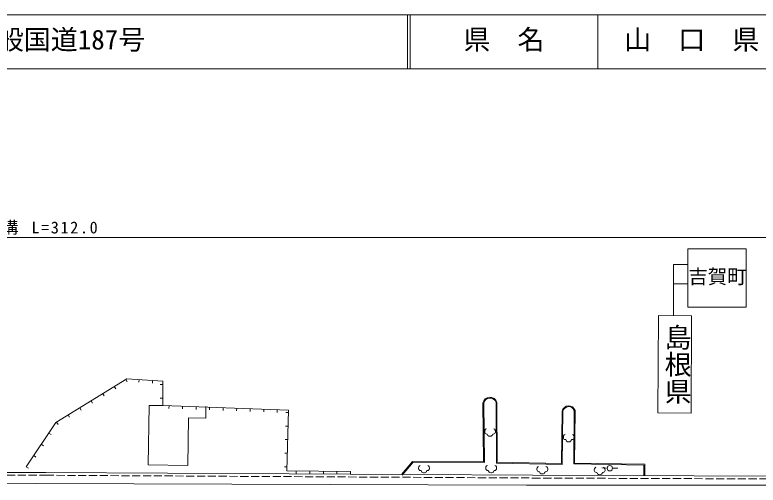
# Model space of a CAD drawing. Units: millimetres, scale not verified. Extents: x 7785 to 680000, y 20000 to 380000.
# Drawn here: x 225092 to 362664, y 293034 to 380000 of the extents above; entities that cross this region are included whole.
import ezdxf
from ezdxf.enums import TextEntityAlignment as Align

# ---------------------------------------------------------------- set-up
doc = ezdxf.new("R2010")
doc.units = ezdxf.units.MM
doc.header["$LTSCALE"] = 1000
doc.linetypes.add('USER2', pattern=[2, 1.5, -0.5])
doc.layers.add('S-SUV', color=7, linetype='Continuous', lineweight=13)
doc.styles.add('@ＭＳ ゴシック', font='')
doc.styles.add('ＭＳ ゴシック', font='')
doc.styles.get('@ＭＳ ゴシック').set_extended_font_data('@MS Gothic')
doc.styles.get('ＭＳ ゴシック').set_extended_font_data('MS Gothic')

msp = doc.modelspace()

# ---------------------------------------------------------------- linework, layer by layer
at = {"layer": 'S-SUV'}
for p, q in [((680000, 380000), (40000, 380000)), ((297750, 380000), (297750, 370000)), ((298250, 380000), (298250, 370000)), ((333000, 380000), (333000, 370000)), ((40000, 370000), (680000, 370000)), ((67700, 338838), (380649, 338838)), ((349676, 325953), (349676, 336753)), ((349676, 336753), (360476, 336753)), ((360476, 336753), (360476, 325953)), ((347010, 324366), (347010, 333850)), ((349676, 333850), (347010, 333850)), ((349678, 330251), (347010, 330251)), ((360476, 325953), (349676, 325953)), ((344116, 306389), (344201, 324380)), ((344201, 324380), (350332, 324351)), ((350332, 324351), (350247, 306360)), ((232694, 304611), (245835, 312705)), ((245626, 312576), (245888, 312150)), ((245835, 312705), (252500, 312229)), ((248090, 312544), (248055, 312045)), ((250591, 312365), (250555, 311866)), ((243492, 311262), (243754, 310836)), ((252500, 311637), (252000, 311637)), ((252500, 312229), (252500, 307753)), ((241357, 309947), (241620, 309521)), ((239223, 308632), (239485, 308207)), ((252500, 309130), (252000, 309130)), ((311849, 297371), (311721, 308239)), ((312001, 297220), (311871, 308241)), ((314162, 308368), (314223, 297121)), ((314312, 308369), (314372, 297268)), ((237089, 307318), (237351, 306892)), ((249961, 307756), (249782, 296812)), ((249961, 307756), (252500, 307753)), ((252500, 307753), (275735, 306896)), ((253629, 307711), (253611, 307212)), ((256134, 307619), (256116, 307119)), ((258639, 307527), (258621, 307027)), ((260412, 305425), (260448, 307584)), ((261144, 307434), (261126, 306935)), ((263649, 307342), (263631, 306842)), ((266154, 307249), (266135, 306750)), ((268659, 307157), (268640, 306657)), ((271164, 307065), (271145, 306565)), ((273669, 306972), (273650, 306473)), ((275735, 306896), (275450, 295659)), ((328620, 306861), (328544, 296946)), ((328770, 306860), (328695, 297094)), ((234955, 306003), (235217, 305578)), ((257095, 296692), (257239, 305477)), ((257239, 305477), (260412, 305425)), ((275724, 306458), (275224, 306470)), ((326268, 297010), (326386, 306736)), ((326416, 296857), (326536, 306734)), ((350247, 306360), (344116, 306389)), ((227171, 296421), (232694, 304611)), ((232820, 304689), (233083, 304263)), ((275660, 303952), (275161, 303964)), ((312083, 303184), (312048, 303029)), ((312048, 303029), (312048, 302874)), ((312048, 302874), (312083, 302714)), ((312203, 303364), (312083, 303184)), ((312083, 302714), (312163, 302599)), ((312358, 303444), (312203, 303364)), ((313888, 303364), (313733, 303444)), ((314008, 303184), (313888, 303364)), ((313928, 302599), (314008, 302714)), ((314048, 303029), (314008, 303184)), ((314008, 302714), (314048, 302874)), ((314048, 302874), (314048, 303029)), ((231375, 302656), (231790, 302376)), ((275597, 301446), (275097, 301459)), ((312163, 302599), (312278, 302519)), ((312278, 302519), (312438, 302484)), ((312438, 302484), (312513, 302484)), ((312513, 302484), (312578, 302364)), ((312578, 302364), (312658, 302224)), ((312658, 302224), (312813, 302104)), ((312813, 302104), (312968, 302069)), ((312968, 302069), (313118, 302069)), ((313118, 302069), (313243, 302104)), ((313243, 302104), (313398, 302184)), ((313398, 302184), (313473, 302264)), ((313473, 302264), (313513, 302364)), ((313513, 302364), (313578, 302484)), ((313578, 302484), (313658, 302484)), ((313658, 302484), (313813, 302519)), ((313813, 302519), (313928, 302599)), ((326648, 302148), (326613, 301993)), ((326613, 301993), (326613, 301838)), ((326613, 301838), (326648, 301678)), ((326768, 302328), (326648, 302148)), ((326648, 301678), (326728, 301563)), ((326728, 301563), (326843, 301483)), ((326923, 302408), (326768, 302328)), ((326843, 301483), (327003, 301448)), ((327003, 301448), (327078, 301448)), ((327078, 301448), (327143, 301328)), ((327143, 301328), (327223, 301188)), ((328038, 301228), (328078, 301328)), ((328078, 301328), (328143, 301448)), ((328143, 301448), (328223, 301448)), ((328223, 301448), (328378, 301483)), ((328453, 302328), (328298, 302408)), ((328378, 301483), (328493, 301563)), ((328573, 302148), (328453, 302328)), ((328493, 301563), (328573, 301678)), ((328613, 301993), (328573, 302148)), ((328573, 301678), (328613, 301838)), ((328613, 301838), (328613, 301993)), ((229974, 300578), (230388, 300298)), ((327223, 301188), (327378, 301068)), ((327378, 301068), (327533, 301033)), ((327533, 301033), (327683, 301033)), ((327683, 301033), (327808, 301068)), ((327808, 301068), (327963, 301148)), ((327963, 301148), (328038, 301228)), ((275533, 298940), (275033, 298953)), ((228572, 298499), (228987, 298220)), ((296657, 294987), (298717, 297422)), ((296772, 294890), (298787, 297272)), ((298717, 297422), (311849, 297371)), ((298787, 297272), (312001, 297220)), ((314372, 297268), (326268, 297010)), ((227171, 296421), (227585, 296142)), ((249782, 296812), (257095, 296692)), ((275469, 296434), (274970, 296447)), ((299865, 296419), (299830, 296264)), ((299830, 296264), (299830, 296109)), ((299830, 296109), (299865, 295949)), ((299985, 296599), (299865, 296419)), ((299865, 295949), (299945, 295834)), ((299945, 295834), (300060, 295754)), ((300140, 296679), (299985, 296599)), ((301670, 296599), (301515, 296679)), ((301595, 295754), (301710, 295834)), ((301790, 296419), (301670, 296599)), ((301710, 295834), (301790, 295949)), ((301830, 296264), (301790, 296419)), ((301790, 295949), (301830, 296109)), ((301830, 296109), (301830, 296264)), ((312290, 296419), (312255, 296264)), ((312255, 296264), (312255, 296109)), ((312255, 296109), (312290, 295949)), ((312410, 296599), (312290, 296419)), ((312290, 295949), (312370, 295834)), ((312370, 295834), (312485, 295754)), ((312565, 296679), (312410, 296599)), ((314095, 296599), (313940, 296679)), ((314020, 295754), (314135, 295834)), ((314215, 296419), (314095, 296599)), ((314135, 295834), (314215, 295949)), ((314255, 296264), (314215, 296419)), ((314215, 295949), (314255, 296109)), ((314223, 297121), (326416, 296857)), ((314255, 296109), (314255, 296264)), ((321747, 296212), (321712, 296057)), ((321712, 296057), (321712, 295902)), ((321712, 295902), (321747, 295742)), ((321867, 296392), (321747, 296212)), ((322022, 296472), (321867, 296392)), ((323552, 296392), (323397, 296472)), ((323672, 296212), (323552, 296392)), ((323712, 296057), (323672, 296212)), ((323672, 295742), (323712, 295902)), ((323712, 295902), (323712, 296057)), ((328544, 296946), (341528, 296738)), ((328695, 297094), (341678, 296886)), ((332377, 296074), (332342, 295919)), ((332342, 295919), (332342, 295764)), ((332497, 296254), (332377, 296074)), ((332652, 296334), (332497, 296254)), ((334712, 296176), (333713, 296203)), ((334182, 296254), (334027, 296334)), ((334302, 296074), (334182, 296254)), ((334342, 295919), (334302, 296074)), ((334342, 295764), (334342, 295919)), ((335712, 296162), (336712, 296162)), ((341528, 296738), (341528, 294767)), ((341678, 296886), (341678, 294767)), ((157644, 295518), (230812, 295358)), ((230812, 295358), (320898, 294850)), ((275450, 295659), (287208, 295584)), ((277181, 295648), (277178, 295148)), ((279688, 295632), (279685, 295132)), ((282194, 295616), (282191, 295116)), ((284701, 295600), (284698, 295100)), ((287208, 295584), (287204, 295084)), ((300060, 295754), (300220, 295719)), ((300220, 295719), (300295, 295719)), ((300295, 295719), (300360, 295599)), ((300360, 295599), (300440, 295459)), ((300440, 295459), (300595, 295339)), ((300595, 295339), (300750, 295304)), ((300750, 295304), (300900, 295304)), ((300900, 295304), (301025, 295339)), ((301025, 295339), (301180, 295419)), ((301180, 295419), (301255, 295499)), ((301255, 295499), (301295, 295599)), ((301295, 295599), (301360, 295719)), ((301360, 295719), (301440, 295719)), ((301440, 295719), (301595, 295754)), ((312485, 295754), (312645, 295719)), ((312645, 295719), (312720, 295719)), ((312720, 295719), (312785, 295599)), ((312785, 295599), (312865, 295459)), ((312865, 295459), (313020, 295339)), ((313020, 295339), (313175, 295304)), ((313175, 295304), (313325, 295304)), ((313325, 295304), (313450, 295339)), ((313450, 295339), (313605, 295419)), ((313605, 295419), (313680, 295499)), ((313680, 295499), (313720, 295599)), ((313720, 295599), (313785, 295719)), ((313785, 295719), (313865, 295719)), ((313865, 295719), (314020, 295754)), ((320898, 294850), (380649, 294610)), ((321747, 295742), (321827, 295627)), ((321827, 295627), (321942, 295547)), ((321942, 295547), (322102, 295512)), ((322102, 295512), (322177, 295512)), ((322177, 295512), (322242, 295392)), ((322242, 295392), (322322, 295252)), ((322322, 295252), (322477, 295132)), ((322477, 295132), (322632, 295097)), ((322632, 295097), (322782, 295097)), ((322782, 295097), (322907, 295132)), ((322907, 295132), (323062, 295212)), ((323062, 295212), (323137, 295292)), ((323137, 295292), (323177, 295392)), ((323177, 295392), (323242, 295512)), ((323242, 295512), (323322, 295512)), ((323322, 295512), (323477, 295547)), ((323477, 295547), (323592, 295627)), ((323592, 295627), (323672, 295742)), ((332342, 295764), (332377, 295604)), ((332377, 295604), (332457, 295489)), ((332457, 295489), (332572, 295409)), ((332572, 295409), (332732, 295374)), ((332732, 295374), (332807, 295374)), ((332807, 295374), (332872, 295254)), ((332872, 295254), (332952, 295114)), ((332952, 295114), (333107, 294994)), ((333107, 294994), (333262, 294959)), ((333262, 294959), (333412, 294959)), ((333412, 294959), (333537, 294994)), ((333537, 294994), (333692, 295074)), ((333692, 295074), (333767, 295154)), ((333767, 295154), (333807, 295254)), ((333807, 295254), (333872, 295374)), ((333872, 295374), (333952, 295374)), ((333952, 295374), (334107, 295409)), ((334107, 295409), (334222, 295489)), ((334222, 295489), (334302, 295604)), ((334302, 295604), (334342, 295764)), ((157863, 293681), (228941, 293338)), ((228941, 293338), (319781, 293034)), ((319781, 293034), (384661, 293045))]:
    msp.add_line(p, q, dxfattribs=at)
at = {"layer": 'S-SUV', "linetype": 'USER2'}
for p, q in [((157643, 295018), (230810, 294858)), ((230810, 294858), (320896, 294350)), ((320896, 294350), (380647, 294110))]:
    msp.add_line(p, q, dxfattribs=at)
at = {"layer": 'S-SUV'}
msp.add_circle((335212, 296162), 498, dxfattribs=at)
for centre, radius, start, end in [((313035, 307932), 1350, 18.90996, 166.84094), ((313035, 307932), 1200, 18.90996, 166.84094), ((327595, 306455), 1242, 19.01099, 166.93646), ((327595, 306455), 1092, 19.01099, 166.93646)]:
    msp.add_arc(centre, radius, start, end, dxfattribs=at)

# ---------------------------------------------------------------- texts
at = {"layer": 'S-SUV', "style": 'ＭＳ ゴシック'}
for s, height, p in [('一般国道187号', 3666, (216734, 372500)), ('県\u3000名', 3666, (308125, 372500)), ('山\u3000口\u3000県', 3666, (337875, 372500)), ('吉賀町', 2639, (349746, 329499))]:
    msp.add_text(s, height=height, dxfattribs=at).set_placement(p, align=Align.BOTTOM_LEFT)
at = {"layer": 'S-SUV', "style": '@ＭＳ ゴシック'}
msp.add_text('島根県', height=3666, rotation=270, dxfattribs=at).set_placement((344864, 322889), align=Align.BOTTOM_LEFT)
at = {"layer": 'S-SUV', "insert": (219164, 339338), "char_height": 2199, "attachment_point": 7, "style": 'ＭＳ ゴシック'}
msp.add_mtext('\\T1.2;側溝\\~L=312.0', dxfattribs=at)

doc.saveas('drawing.dxf')
